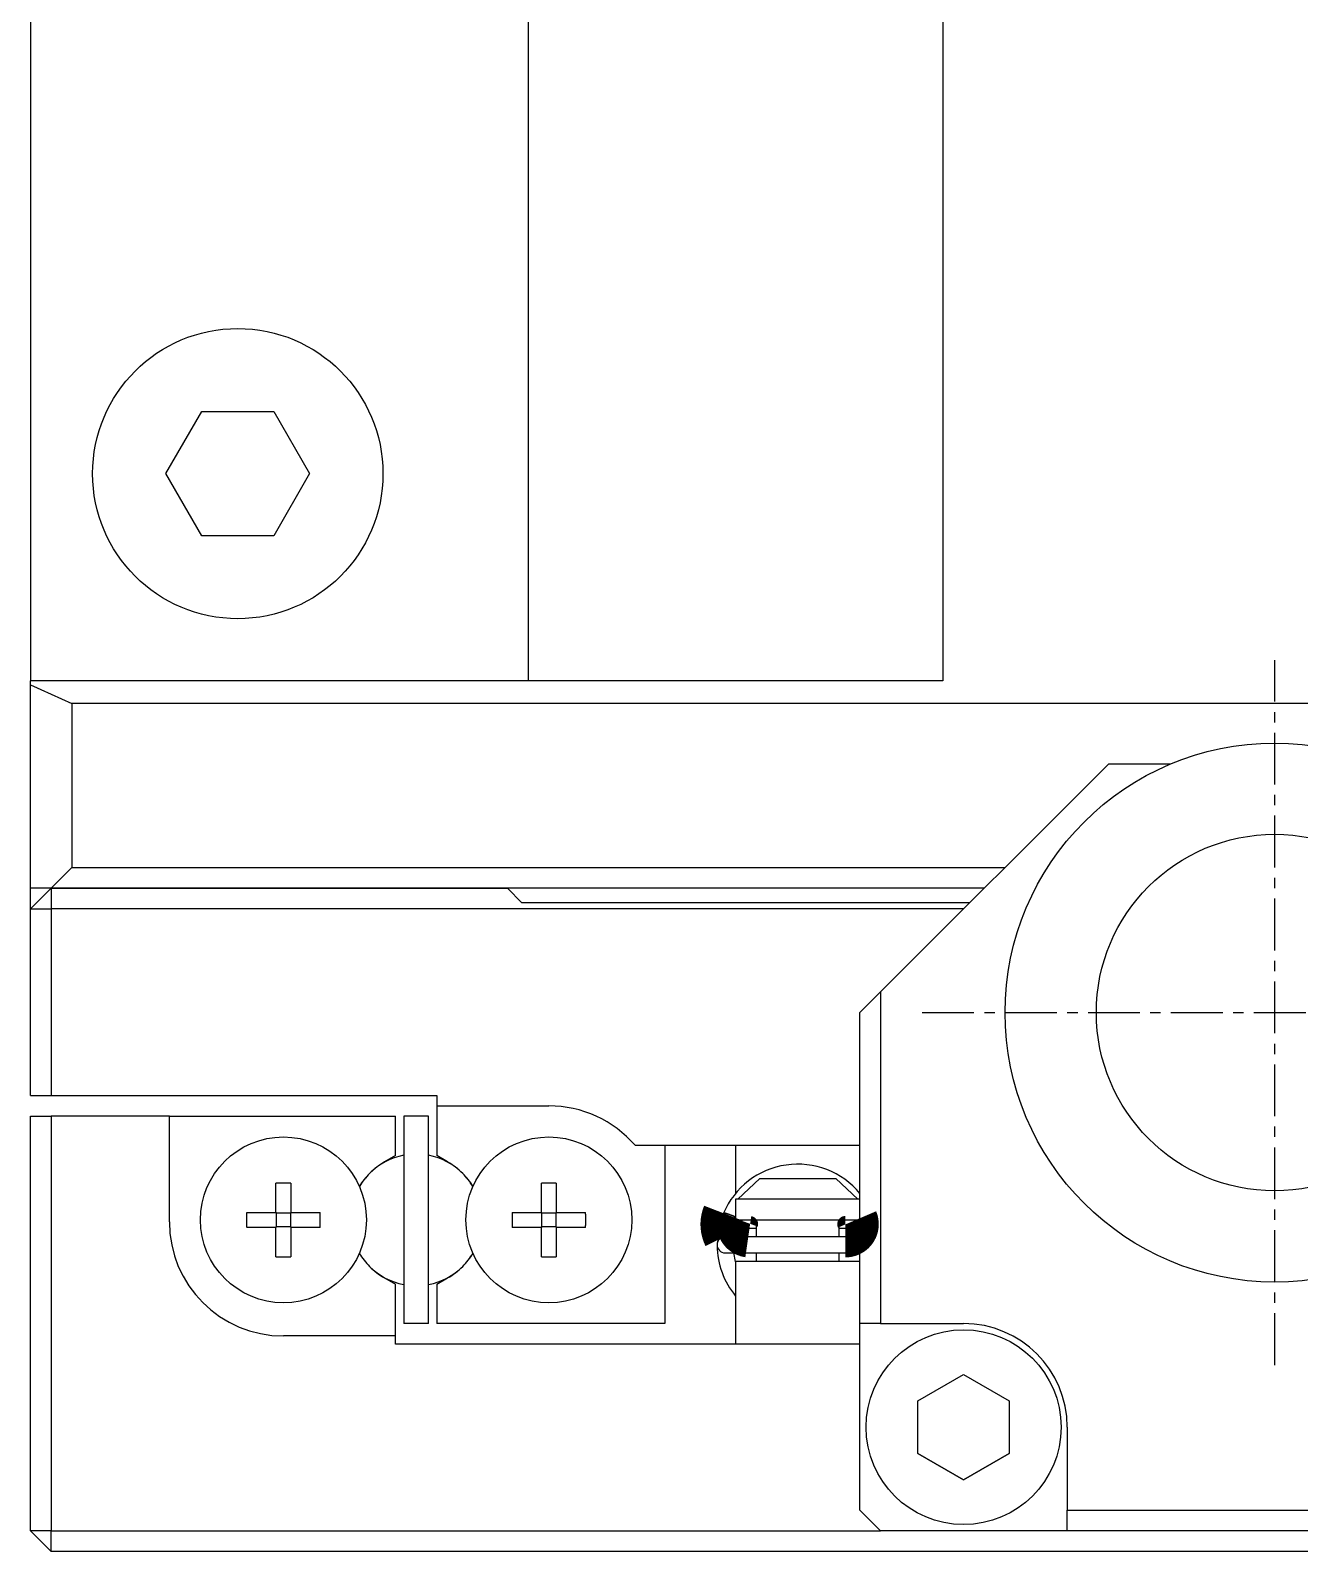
# Model space of a CAD drawing. Extents: x 68 to 383, y 36 to 377.
# Drawn here: x 102.39 to 132.99, y 234.54 to 271.23 of the extents above; entities that cross this region are included whole.
import ezdxf

# ---------------------------------------------------------------- set-up
doc = ezdxf.new("R2010")
doc.units = 0
doc.linetypes.add('CENTER', pattern=[2, 1.25, -0.25, 0.25, -0.25])
doc.layers.get('0').update_dxf_attribs({"linetype": 'CONTINUOUS'})

msp = doc.modelspace()

# ---------------------------------------------------------------- linework, layer by layer
at = {"color": 7, "linetype": 'CONTINUOUS'}
for p, q in [((102.39, 290.037), (102.39, 255.537)), ((124.39, 285.524), (124.39, 255.537)), ((105.658, 260.537), (106.524, 262.037)), ((106.524, 262.037), (108.256, 262.037)), ((108.256, 262.037), (109.122, 260.537)), ((106.524, 259.037), (105.658, 260.537)), ((109.122, 260.537), (108.256, 259.037)), ((108.256, 259.037), (106.524, 259.037)), ((105.39, 255.537), (102.39, 255.537)), ((102.39, 255.446), (102.39, 255.537)), ((102.39, 250.537), (102.39, 255.446)), ((102.39, 255.446), (103.39, 254.99)), ((105.74, 255.537), (105.39, 255.537)), ((109.04, 255.537), (105.74, 255.537)), ((109.39, 255.537), (109.04, 255.537)), ((124.39, 255.537), (109.39, 255.537)), ((161.39, 254.99), (103.39, 254.99)), ((103.39, 254.99), (103.39, 251.037)), ((128.39, 253.537), (122.89, 248.037)), ((128.39, 253.537), (129.89, 253.537)), ((102.89, 250.537), (103.39, 251.037)), ((103.39, 251.037), (125.89, 251.037)), ((102.39, 250.037), (102.39, 250.537)), ((102.89, 250.537), (102.39, 250.537)), ((102.89, 250.537), (102.39, 250.037)), ((113.89, 250.537), (102.89, 250.537)), ((102.89, 250.537), (113.89, 250.537)), ((102.89, 250.537), (102.89, 250.037)), ((125.39, 250.537), (113.89, 250.537)), ((114.24, 250.187), (113.89, 250.537)), ((102.39, 245.537), (102.39, 250.037)), ((102.39, 250.037), (102.89, 250.037)), ((124.89, 250.037), (102.89, 250.037)), ((102.89, 250.037), (102.89, 245.537)), ((125.04, 250.187), (114.24, 250.187)), ((122.39, 247.537), (122.89, 248.037)), ((122.89, 248.037), (122.89, 240.037)), ((122.39, 240.037), (122.39, 247.537)), ((102.39, 245.537), (102.89, 245.537)), ((102.89, 245.537), (112.19, 245.537)), ((112.19, 245.537), (112.19, 245.287)), ((112.19, 245.287), (112.19, 244.088)), ((112.19, 245.287), (114.89, 245.287)), ((102.39, 235.037), (102.39, 245.037)), ((102.39, 245.037), (102.89, 245.037)), ((102.89, 245.037), (102.89, 235.037)), ((105.74, 245.037), (102.89, 245.037)), ((105.74, 242.487), (105.74, 245.037)), ((105.74, 245.037), (111.19, 245.037)), ((111.19, 244.088), (111.19, 245.037)), ((111.99, 245.037), (111.39, 245.037)), ((111.39, 245.037), (111.39, 240.037)), ((111.99, 240.037), (111.99, 245.037)), ((111.19, 244.088), (110.93, 243.937)), ((112.45, 243.937), (112.19, 244.088)), ((116.969, 244.337), (119.815, 244.337)), ((117.69, 244.337), (117.69, 240.037)), ((119.39, 244.337), (119.39, 243.173)), ((119.815, 244.337), (121.965, 244.337)), ((121.965, 244.337), (122.39, 244.337)), ((108.31, 242.717), (108.31, 243.423)), ((108.67, 243.423), (108.67, 242.717)), ((114.71, 242.717), (114.71, 243.423)), ((115.07, 243.423), (115.07, 242.717)), ((119.444, 243.037), (119.974, 243.537)), ((119.974, 243.537), (121.807, 243.537)), ((121.807, 243.537), (122.336, 243.037)), ((119.39, 243.037), (119.39, 242.537)), ((119.444, 243.037), (119.39, 243.037)), ((122.336, 243.037), (119.444, 243.037)), ((122.39, 243.037), (122.336, 243.037)), ((107.604, 242.717), (108.31, 242.717)), ((108.32, 242.706), (108.31, 242.717)), ((108.32, 242.706), (108.66, 242.706)), ((108.32, 242.367), (108.32, 242.706)), ((108.66, 242.706), (108.67, 242.717)), ((108.66, 242.706), (108.66, 242.367)), ((108.67, 242.717), (109.376, 242.717)), ((114.004, 242.717), (114.71, 242.717)), ((114.72, 242.706), (114.71, 242.717)), ((114.72, 242.367), (114.72, 242.706)), ((114.72, 242.706), (115.06, 242.706)), ((115.06, 242.706), (115.07, 242.717)), ((115.06, 242.706), (115.06, 242.367)), ((115.07, 242.717), (115.776, 242.717)), ((119.081, 242.648), (118.946, 241.964)), ((119.114, 242.727), (119.102, 242.7)), ((119.105, 242.706), (119.328, 242.639)), ((119.328, 242.639), (119.39, 242.608)), ((119.39, 242.537), (122.39, 242.537)), ((119.89, 242.537), (119.89, 242.132)), ((121.89, 242.132), (121.89, 242.537)), ((122.325, 242.537), (122.39, 242.348)), ((108.31, 242.357), (107.604, 242.357)), ((108.32, 242.367), (108.31, 242.357)), ((108.31, 241.65), (108.31, 242.357)), ((108.66, 242.367), (108.32, 242.367)), ((108.66, 242.367), (108.67, 242.357)), ((109.376, 242.357), (108.67, 242.357)), ((108.67, 242.357), (108.67, 241.65)), ((114.71, 242.357), (114.004, 242.357)), ((114.72, 242.367), (114.71, 242.357)), ((114.71, 241.65), (114.71, 242.357)), ((115.06, 242.367), (114.72, 242.367)), ((115.06, 242.367), (115.07, 242.357)), ((115.776, 242.357), (115.07, 242.357)), ((115.07, 242.357), (115.07, 241.65)), ((119.45, 242.337), (119.89, 242.337)), ((119.45, 242.337), (119.89, 242.337)), ((121.89, 242.337), (122.328, 242.337)), ((121.89, 242.337), (122.328, 242.337)), ((122.39, 242.132), (119.14, 242.132)), ((119.14, 241.742), (122.39, 241.742)), ((119.387, 241.537), (119.346, 241.742)), ((119.39, 241.526), (119.387, 241.537)), ((122.39, 241.537), (119.39, 241.537)), ((119.39, 241.537), (119.39, 239.537)), ((119.89, 241.742), (119.89, 241.537)), ((121.89, 241.537), (121.89, 241.742)), ((110.93, 241.136), (111.19, 240.986)), ((112.19, 240.986), (112.45, 241.136)), ((111.19, 239.737), (111.19, 240.986)), ((112.19, 240.986), (112.19, 240.037)), ((111.99, 240.037), (111.39, 240.037)), ((117.69, 240.037), (112.19, 240.037)), ((122.39, 235.537), (122.39, 240.037)), ((122.89, 240.037), (122.39, 240.037)), ((122.89, 240.037), (124.89, 240.037)), ((111.19, 239.737), (108.49, 239.737)), ((111.19, 239.537), (111.19, 239.737)), ((122.39, 239.537), (111.19, 239.537)), ((123.79, 238.172), (124.89, 238.807)), ((124.89, 238.807), (125.99, 238.172)), ((123.79, 236.902), (123.79, 238.172)), ((125.99, 238.172), (125.99, 236.902)), ((127.39, 237.537), (127.39, 235.537)), ((123.79, 236.902), (124.89, 236.267)), ((124.89, 236.267), (123.79, 236.902)), ((124.89, 236.267), (125.99, 236.902)), ((125.99, 236.902), (124.89, 236.267)), ((122.39, 235.537), (122.89, 235.037)), ((127.39, 235.537), (137.39, 235.537)), ((127.39, 235.037), (127.39, 235.537)), ((102.89, 235.037), (102.39, 235.037)), ((102.89, 234.537), (102.39, 235.037)), ((102.89, 235.037), (122.89, 235.037)), ((102.89, 234.537), (102.89, 235.037)), ((127.39, 235.037), (122.89, 235.037)), ((137.39, 235.037), (127.39, 235.037)), ((161.89, 234.537), (102.89, 234.537))]:
    msp.add_line(p, q, dxfattribs=at)
at = {"color": 3, "linetype": 'CONTINUOUS'}
msp.add_line((114.39, 290.081), (114.39, 255.537), dxfattribs=at)
at = {"color": 1, "linetype": 'CENTER'}
for p, q in [((132.39, 239.037), (132.39, 256.037)), ((123.89, 247.537), (140.89, 247.537))]:
    msp.add_line(p, q, dxfattribs=at)
at = {"color": 7, "linetype": 'CONTINUOUS', "const_width": 1}
for points in [[(119.1, 242.698), (119.088, 242.667), (119.077, 242.635), (119.068, 242.602), (119.06, 242.569), (119.054, 242.535), (119.049, 242.501), (119.046, 242.467), (119.045, 242.433), (119.046, 242.398), (119.049, 242.364), (119.053, 242.33), (119.058, 242.296), (119.066, 242.263), (119.075, 242.23), (119.086, 242.198), (119.098, 242.166), (119.112, 242.134), (119.114, 242.13)], [(119.699, 242.132), (119.685, 242.134), (119.67, 242.137), (119.655, 242.141), (119.641, 242.146), (119.627, 242.151), (119.613, 242.157), (119.6, 242.163), (119.586, 242.17), (119.574, 242.178), (119.561, 242.187), (119.549, 242.196), (119.538, 242.205), (119.527, 242.216), (119.516, 242.226), (119.506, 242.237), (119.497, 242.249), (119.488, 242.261), (119.48, 242.274), (119.472, 242.287), (119.465, 242.3), (119.459, 242.314), (119.454, 242.328), (119.449, 242.342), (119.445, 242.357), (119.441, 242.371), (119.439, 242.386), (119.437, 242.401), (119.436, 242.416), (119.435, 242.431), (119.436, 242.446), (119.437, 242.461), (119.439, 242.476), (119.442, 242.491), (119.445, 242.506), (119.45, 242.52), (119.455, 242.534), (119.459, 242.545)], [(122.32, 242.548), (122.326, 242.534), (122.33, 242.519), (122.335, 242.505), (122.338, 242.49), (122.34, 242.475), (122.342, 242.46), (122.343, 242.445), (122.344, 242.43), (122.343, 242.415), (122.342, 242.4), (122.34, 242.385), (122.337, 242.37), (122.334, 242.356), (122.329, 242.341), (122.324, 242.327), (122.319, 242.313), (122.312, 242.3), (122.305, 242.286), (122.297, 242.273), (122.289, 242.261), (122.28, 242.249), (122.27, 242.237), (122.26, 242.226), (122.25, 242.215), (122.238, 242.205), (122.227, 242.196), (122.215, 242.187), (122.202, 242.179), (122.189, 242.171), (122.176, 242.164), (122.162, 242.158), (122.148, 242.152), (122.134, 242.147), (122.12, 242.143), (122.105, 242.139), (122.09, 242.136), (122.075, 242.134), (122.06, 242.133), (122.045, 242.132), (122.039, 242.132)]]:
    msp.add_lwpolyline(points, dxfattribs=at)
at = {"color": 7, "linetype": 'CONTINUOUS'}
for points in [[(108.67, 243.423, 0), (108.667, 243.423, 0), (108.665, 243.423, 0), (108.662, 243.423, 0), (108.659, 243.423, 0), (108.656, 243.424, 0), (108.653, 243.424, 0), (108.65, 243.424, 0), (108.648, 243.424, 0), (108.645, 243.424, 0), (108.642, 243.424, 0), (108.639, 243.424, 0), (108.636, 243.424, 0), (108.634, 243.424, 0), (108.631, 243.424, 0), (108.628, 243.424, 0), (108.625, 243.424, 0), (108.622, 243.424, 0), (108.62, 243.424, 0), (108.617, 243.424, 0), (108.614, 243.424, 0), (108.611, 243.424, 0), (108.608, 243.424, 0), (108.605, 243.425, 0), (108.603, 243.425, 0), (108.6, 243.425, 0), (108.597, 243.425, 0), (108.594, 243.425, 0), (108.591, 243.425, 0), (108.589, 243.425, 0), (108.586, 243.425, 0), (108.583, 243.425, 0), (108.58, 243.425, 0), (108.577, 243.425, 0), (108.575, 243.425, 0), (108.572, 243.425, 0), (108.569, 243.425, 0), (108.566, 243.425, 0), (108.563, 243.425, 0), (108.56, 243.425, 0), (108.558, 243.425, 0), (108.555, 243.425, 0), (108.552, 243.425, 0), (108.549, 243.425, 0), (108.546, 243.425, 0), (108.544, 243.425, 0), (108.541, 243.425, 0), (108.538, 243.425, 0), (108.535, 243.425, 0), (108.532, 243.425, 0), (108.53, 243.425, 0), (108.527, 243.425, 0), (108.524, 243.425, 0), (108.521, 243.425, 0), (108.518, 243.425, 0), (108.515, 243.425, 0), (108.513, 243.425, 0), (108.51, 243.425, 0), (108.507, 243.425, 0), (108.504, 243.425, 0), (108.501, 243.425, 0), (108.499, 243.425, 0), (108.496, 243.425, 0), (108.493, 243.425, 0), (108.49, 243.425, 0), (108.487, 243.425, 0), (108.484, 243.425, 0), (108.482, 243.425, 0), (108.479, 243.425, 0), (108.476, 243.425, 0), (108.473, 243.425, 0), (108.47, 243.425, 0), (108.468, 243.425, 0), (108.465, 243.425, 0), (108.462, 243.425, 0), (108.459, 243.425, 0), (108.456, 243.425, 0), (108.454, 243.425, 0), (108.451, 243.425, 0), (108.448, 243.425, 0), (108.445, 243.425, 0), (108.442, 243.425, 0), (108.439, 243.425, 0), (108.437, 243.425, 0), (108.434, 243.425, 0), (108.431, 243.425, 0), (108.428, 243.425, 0), (108.425, 243.425, 0), (108.423, 243.425, 0), (108.42, 243.425, 0), (108.417, 243.425, 0), (108.414, 243.425, 0), (108.411, 243.425, 0), (108.409, 243.425, 0), (108.406, 243.425, 0), (108.403, 243.425, 0), (108.4, 243.425, 0), (108.397, 243.425, 0), (108.394, 243.425, 0), (108.392, 243.425, 0), (108.389, 243.425, 0), (108.386, 243.425, 0), (108.383, 243.425, 0), (108.38, 243.425, 0), (108.378, 243.425, 0), (108.375, 243.425, 0), (108.372, 243.424, 0), (108.369, 243.424, 0), (108.366, 243.424, 0), (108.364, 243.424, 0), (108.361, 243.424, 0), (108.358, 243.424, 0), (108.355, 243.424, 0), (108.352, 243.424, 0), (108.349, 243.424, 0), (108.347, 243.424, 0), (108.344, 243.424, 0), (108.341, 243.424, 0), (108.338, 243.424, 0), (108.335, 243.424, 0), (108.333, 243.424, 0), (108.33, 243.424, 0), (108.327, 243.424, 0), (108.324, 243.424, 0), (108.321, 243.423, 0), (108.319, 243.423, 0), (108.316, 243.423, 0), (108.313, 243.423, 0), (108.31, 243.423, 0)], [(115.07, 243.423, 0), (115.067, 243.423, 0), (115.065, 243.423, 0), (115.062, 243.423, 0), (115.059, 243.423, 0), (115.056, 243.424, 0), (115.053, 243.424, 0), (115.05, 243.424, 0), (115.048, 243.424, 0), (115.045, 243.424, 0), (115.042, 243.424, 0), (115.039, 243.424, 0), (115.036, 243.424, 0), (115.034, 243.424, 0), (115.031, 243.424, 0), (115.028, 243.424, 0), (115.025, 243.424, 0), (115.022, 243.424, 0), (115.02, 243.424, 0), (115.017, 243.424, 0), (115.014, 243.424, 0), (115.011, 243.424, 0), (115.008, 243.424, 0), (115.005, 243.425, 0), (115.003, 243.425, 0), (115, 243.425, 0), (114.997, 243.425, 0), (114.994, 243.425, 0), (114.991, 243.425, 0), (114.989, 243.425, 0), (114.986, 243.425, 0), (114.983, 243.425, 0), (114.98, 243.425, 0), (114.977, 243.425, 0), (114.975, 243.425, 0), (114.972, 243.425, 0), (114.969, 243.425, 0), (114.966, 243.425, 0), (114.963, 243.425, 0), (114.96, 243.425, 0), (114.958, 243.425, 0), (114.955, 243.425, 0), (114.952, 243.425, 0), (114.949, 243.425, 0), (114.946, 243.425, 0), (114.944, 243.425, 0), (114.941, 243.425, 0), (114.938, 243.425, 0), (114.935, 243.425, 0), (114.932, 243.425, 0), (114.93, 243.425, 0), (114.927, 243.425, 0), (114.924, 243.425, 0), (114.921, 243.425, 0), (114.918, 243.425, 0), (114.915, 243.425, 0), (114.913, 243.425, 0), (114.91, 243.425, 0), (114.907, 243.425, 0), (114.904, 243.425, 0), (114.901, 243.425, 0), (114.899, 243.425, 0), (114.896, 243.425, 0), (114.893, 243.425, 0), (114.89, 243.425, 0), (114.887, 243.425, 0), (114.884, 243.425, 0), (114.882, 243.425, 0), (114.879, 243.425, 0), (114.876, 243.425, 0), (114.873, 243.425, 0), (114.87, 243.425, 0), (114.868, 243.425, 0), (114.865, 243.425, 0), (114.862, 243.425, 0), (114.859, 243.425, 0), (114.856, 243.425, 0), (114.854, 243.425, 0), (114.851, 243.425, 0), (114.848, 243.425, 0), (114.845, 243.425, 0), (114.842, 243.425, 0), (114.839, 243.425, 0), (114.837, 243.425, 0), (114.834, 243.425, 0), (114.831, 243.425, 0), (114.828, 243.425, 0), (114.825, 243.425, 0), (114.823, 243.425, 0), (114.82, 243.425, 0), (114.817, 243.425, 0), (114.814, 243.425, 0), (114.811, 243.425, 0), (114.809, 243.425, 0), (114.806, 243.425, 0), (114.803, 243.425, 0), (114.8, 243.425, 0), (114.797, 243.425, 0), (114.794, 243.425, 0), (114.792, 243.425, 0), (114.789, 243.425, 0), (114.786, 243.425, 0), (114.783, 243.425, 0), (114.78, 243.425, 0), (114.778, 243.425, 0), (114.775, 243.425, 0), (114.772, 243.424, 0), (114.769, 243.424, 0), (114.766, 243.424, 0), (114.764, 243.424, 0), (114.761, 243.424, 0), (114.758, 243.424, 0), (114.755, 243.424, 0), (114.752, 243.424, 0), (114.749, 243.424, 0), (114.747, 243.424, 0), (114.744, 243.424, 0), (114.741, 243.424, 0), (114.738, 243.424, 0), (114.735, 243.424, 0), (114.733, 243.424, 0), (114.73, 243.424, 0), (114.727, 243.424, 0), (114.724, 243.424, 0), (114.721, 243.423, 0), (114.719, 243.423, 0), (114.716, 243.423, 0), (114.713, 243.423, 0), (114.71, 243.423, 0)], [(107.604, 242.717, 0), (107.604, 242.714, 0), (107.604, 242.711, 0), (107.604, 242.708, 0), (107.603, 242.706, 0), (107.603, 242.703, 0), (107.603, 242.7, 0), (107.603, 242.697, 0), (107.603, 242.694, 0), (107.603, 242.692, 0), (107.603, 242.689, 0), (107.603, 242.686, 0), (107.603, 242.683, 0), (107.603, 242.68, 0), (107.603, 242.677, 0), (107.603, 242.675, 0), (107.603, 242.672, 0), (107.603, 242.669, 0), (107.603, 242.666, 0), (107.603, 242.663, 0), (107.603, 242.661, 0), (107.603, 242.658, 0), (107.602, 242.655, 0), (107.602, 242.652, 0), (107.602, 242.649, 0), (107.602, 242.647, 0), (107.602, 242.644, 0), (107.602, 242.641, 0), (107.602, 242.638, 0), (107.602, 242.635, 0), (107.602, 242.633, 0), (107.602, 242.63, 0), (107.602, 242.627, 0), (107.602, 242.624, 0), (107.602, 242.621, 0), (107.602, 242.618, 0), (107.602, 242.616, 0), (107.602, 242.613, 0), (107.602, 242.61, 0), (107.602, 242.607, 0), (107.602, 242.604, 0), (107.602, 242.602, 0), (107.602, 242.599, 0), (107.602, 242.596, 0), (107.602, 242.593, 0), (107.602, 242.59, 0), (107.602, 242.587, 0), (107.602, 242.585, 0), (107.602, 242.582, 0), (107.602, 242.579, 0), (107.602, 242.576, 0), (107.602, 242.573, 0), (107.602, 242.571, 0), (107.602, 242.568, 0), (107.602, 242.565, 0), (107.602, 242.562, 0), (107.602, 242.559, 0), (107.602, 242.557, 0), (107.602, 242.554, 0), (107.602, 242.551, 0), (107.602, 242.548, 0), (107.602, 242.545, 0), (107.602, 242.542, 0), (107.602, 242.54, 0), (107.602, 242.537, 0), (107.602, 242.534, 0), (107.602, 242.531, 0), (107.602, 242.528, 0), (107.602, 242.526, 0), (107.602, 242.523, 0), (107.602, 242.52, 0), (107.602, 242.517, 0), (107.602, 242.514, 0), (107.602, 242.512, 0), (107.602, 242.509, 0), (107.602, 242.506, 0), (107.602, 242.503, 0), (107.602, 242.5, 0), (107.602, 242.497, 0), (107.602, 242.495, 0), (107.602, 242.492, 0), (107.602, 242.489, 0), (107.602, 242.486, 0), (107.602, 242.483, 0), (107.602, 242.481, 0), (107.602, 242.478, 0), (107.602, 242.475, 0), (107.602, 242.472, 0), (107.602, 242.469, 0), (107.602, 242.466, 0), (107.602, 242.464, 0), (107.602, 242.461, 0), (107.602, 242.458, 0), (107.602, 242.455, 0), (107.602, 242.452, 0), (107.602, 242.45, 0), (107.602, 242.447, 0), (107.602, 242.444, 0), (107.602, 242.441, 0), (107.602, 242.438, 0), (107.602, 242.436, 0), (107.602, 242.433, 0), (107.602, 242.43, 0), (107.602, 242.427, 0), (107.602, 242.424, 0), (107.602, 242.421, 0), (107.602, 242.419, 0), (107.603, 242.416, 0), (107.603, 242.413, 0), (107.603, 242.41, 0), (107.603, 242.407, 0), (107.603, 242.405, 0), (107.603, 242.402, 0), (107.603, 242.399, 0), (107.603, 242.396, 0), (107.603, 242.393, 0), (107.603, 242.391, 0), (107.603, 242.388, 0), (107.603, 242.385, 0), (107.603, 242.382, 0), (107.603, 242.379, 0), (107.603, 242.377, 0), (107.603, 242.374, 0), (107.603, 242.371, 0), (107.603, 242.368, 0), (107.604, 242.365, 0), (107.604, 242.362, 0), (107.604, 242.36, 0), (107.604, 242.357, 0)], [(109.376, 242.357, 0), (109.377, 242.36, 0), (109.377, 242.362, 0), (109.377, 242.365, 0), (109.377, 242.368, 0), (109.377, 242.371, 0), (109.377, 242.374, 0), (109.377, 242.377, 0), (109.377, 242.379, 0), (109.377, 242.382, 0), (109.377, 242.385, 0), (109.377, 242.388, 0), (109.377, 242.391, 0), (109.377, 242.393, 0), (109.377, 242.396, 0), (109.377, 242.399, 0), (109.377, 242.402, 0), (109.378, 242.405, 0), (109.378, 242.407, 0), (109.378, 242.41, 0), (109.378, 242.413, 0), (109.378, 242.416, 0), (109.378, 242.419, 0), (109.378, 242.421, 0), (109.378, 242.424, 0), (109.378, 242.427, 0), (109.378, 242.43, 0), (109.378, 242.433, 0), (109.378, 242.436, 0), (109.378, 242.438, 0), (109.378, 242.441, 0), (109.378, 242.444, 0), (109.378, 242.447, 0), (109.378, 242.45, 0), (109.378, 242.452, 0), (109.378, 242.455, 0), (109.378, 242.458, 0), (109.378, 242.461, 0), (109.378, 242.464, 0), (109.378, 242.466, 0), (109.378, 242.469, 0), (109.378, 242.472, 0), (109.378, 242.475, 0), (109.378, 242.478, 0), (109.379, 242.481, 0), (109.379, 242.483, 0), (109.379, 242.486, 0), (109.379, 242.489, 0), (109.379, 242.492, 0), (109.379, 242.495, 0), (109.379, 242.497, 0), (109.379, 242.5, 0), (109.379, 242.503, 0), (109.379, 242.506, 0), (109.379, 242.509, 0), (109.379, 242.512, 0), (109.379, 242.514, 0), (109.379, 242.517, 0), (109.379, 242.52, 0), (109.379, 242.523, 0), (109.379, 242.526, 0), (109.379, 242.528, 0), (109.379, 242.531, 0), (109.379, 242.534, 0), (109.379, 242.537, 0), (109.379, 242.54, 0), (109.379, 242.542, 0), (109.379, 242.545, 0), (109.379, 242.548, 0), (109.379, 242.551, 0), (109.379, 242.554, 0), (109.379, 242.557, 0), (109.379, 242.559, 0), (109.379, 242.562, 0), (109.379, 242.565, 0), (109.379, 242.568, 0), (109.379, 242.571, 0), (109.379, 242.573, 0), (109.379, 242.576, 0), (109.379, 242.579, 0), (109.379, 242.582, 0), (109.379, 242.585, 0), (109.379, 242.587, 0), (109.379, 242.59, 0), (109.379, 242.593, 0), (109.378, 242.596, 0), (109.378, 242.599, 0), (109.378, 242.602, 0), (109.378, 242.604, 0), (109.378, 242.607, 0), (109.378, 242.61, 0), (109.378, 242.613, 0), (109.378, 242.616, 0), (109.378, 242.618, 0), (109.378, 242.621, 0), (109.378, 242.624, 0), (109.378, 242.627, 0), (109.378, 242.63, 0), (109.378, 242.633, 0), (109.378, 242.635, 0), (109.378, 242.638, 0), (109.378, 242.641, 0), (109.378, 242.644, 0), (109.378, 242.647, 0), (109.378, 242.649, 0), (109.378, 242.652, 0), (109.378, 242.655, 0), (109.378, 242.658, 0), (109.378, 242.661, 0), (109.378, 242.663, 0), (109.378, 242.666, 0), (109.378, 242.669, 0), (109.377, 242.672, 0), (109.377, 242.675, 0), (109.377, 242.677, 0), (109.377, 242.68, 0), (109.377, 242.683, 0), (109.377, 242.686, 0), (109.377, 242.689, 0), (109.377, 242.692, 0), (109.377, 242.694, 0), (109.377, 242.697, 0), (109.377, 242.7, 0), (109.377, 242.703, 0), (109.377, 242.706, 0), (109.377, 242.708, 0), (109.377, 242.711, 0), (109.377, 242.714, 0), (109.376, 242.717, 0)], [(114.004, 242.717, 0), (114.004, 242.714, 0), (114.004, 242.711, 0), (114.004, 242.708, 0), (114.003, 242.706, 0), (114.003, 242.703, 0), (114.003, 242.7, 0), (114.003, 242.697, 0), (114.003, 242.694, 0), (114.003, 242.692, 0), (114.003, 242.689, 0), (114.003, 242.686, 0), (114.003, 242.683, 0), (114.003, 242.68, 0), (114.003, 242.677, 0), (114.003, 242.675, 0), (114.003, 242.672, 0), (114.003, 242.669, 0), (114.003, 242.666, 0), (114.003, 242.663, 0), (114.003, 242.661, 0), (114.003, 242.658, 0), (114.002, 242.655, 0), (114.002, 242.652, 0), (114.002, 242.649, 0), (114.002, 242.647, 0), (114.002, 242.644, 0), (114.002, 242.641, 0), (114.002, 242.638, 0), (114.002, 242.635, 0), (114.002, 242.633, 0), (114.002, 242.63, 0), (114.002, 242.627, 0), (114.002, 242.624, 0), (114.002, 242.621, 0), (114.002, 242.618, 0), (114.002, 242.616, 0), (114.002, 242.613, 0), (114.002, 242.61, 0), (114.002, 242.607, 0), (114.002, 242.604, 0), (114.002, 242.602, 0), (114.002, 242.599, 0), (114.002, 242.596, 0), (114.002, 242.593, 0), (114.002, 242.59, 0), (114.002, 242.587, 0), (114.002, 242.585, 0), (114.002, 242.582, 0), (114.002, 242.579, 0), (114.002, 242.576, 0), (114.002, 242.573, 0), (114.002, 242.571, 0), (114.002, 242.568, 0), (114.002, 242.565, 0), (114.002, 242.562, 0), (114.002, 242.559, 0), (114.002, 242.557, 0), (114.002, 242.554, 0), (114.002, 242.551, 0), (114.002, 242.548, 0), (114.002, 242.545, 0), (114.002, 242.542, 0), (114.002, 242.54, 0), (114.002, 242.537, 0), (114.002, 242.534, 0), (114.002, 242.531, 0), (114.002, 242.528, 0), (114.002, 242.526, 0), (114.002, 242.523, 0), (114.002, 242.52, 0), (114.002, 242.517, 0), (114.002, 242.514, 0), (114.002, 242.512, 0), (114.002, 242.509, 0), (114.002, 242.506, 0), (114.002, 242.503, 0), (114.002, 242.5, 0), (114.002, 242.497, 0), (114.002, 242.495, 0), (114.002, 242.492, 0), (114.002, 242.489, 0), (114.002, 242.486, 0), (114.002, 242.483, 0), (114.002, 242.481, 0), (114.002, 242.478, 0), (114.002, 242.475, 0), (114.002, 242.472, 0), (114.002, 242.469, 0), (114.002, 242.466, 0), (114.002, 242.464, 0), (114.002, 242.461, 0), (114.002, 242.458, 0), (114.002, 242.455, 0), (114.002, 242.452, 0), (114.002, 242.45, 0), (114.002, 242.447, 0), (114.002, 242.444, 0), (114.002, 242.441, 0), (114.002, 242.438, 0), (114.002, 242.436, 0), (114.002, 242.433, 0), (114.002, 242.43, 0), (114.002, 242.427, 0), (114.002, 242.424, 0), (114.002, 242.421, 0), (114.002, 242.419, 0), (114.003, 242.416, 0), (114.003, 242.413, 0), (114.003, 242.41, 0), (114.003, 242.407, 0), (114.003, 242.405, 0), (114.003, 242.402, 0), (114.003, 242.399, 0), (114.003, 242.396, 0), (114.003, 242.393, 0), (114.003, 242.391, 0), (114.003, 242.388, 0), (114.003, 242.385, 0), (114.003, 242.382, 0), (114.003, 242.379, 0), (114.003, 242.377, 0), (114.003, 242.374, 0), (114.003, 242.371, 0), (114.003, 242.368, 0), (114.004, 242.365, 0), (114.004, 242.362, 0), (114.004, 242.36, 0), (114.004, 242.357, 0)], [(115.776, 242.357, 0), (115.777, 242.36, 0), (115.777, 242.362, 0), (115.777, 242.365, 0), (115.777, 242.368, 0), (115.777, 242.371, 0), (115.777, 242.374, 0), (115.777, 242.377, 0), (115.777, 242.379, 0), (115.777, 242.382, 0), (115.777, 242.385, 0), (115.777, 242.388, 0), (115.777, 242.391, 0), (115.777, 242.393, 0), (115.777, 242.396, 0), (115.777, 242.399, 0), (115.777, 242.402, 0), (115.778, 242.405, 0), (115.778, 242.407, 0), (115.778, 242.41, 0), (115.778, 242.413, 0), (115.778, 242.416, 0), (115.778, 242.419, 0), (115.778, 242.421, 0), (115.778, 242.424, 0), (115.778, 242.427, 0), (115.778, 242.43, 0), (115.778, 242.433, 0), (115.778, 242.436, 0), (115.778, 242.438, 0), (115.778, 242.441, 0), (115.778, 242.444, 0), (115.778, 242.447, 0), (115.778, 242.45, 0), (115.778, 242.452, 0), (115.778, 242.455, 0), (115.778, 242.458, 0), (115.778, 242.461, 0), (115.778, 242.464, 0), (115.778, 242.466, 0), (115.778, 242.469, 0), (115.778, 242.472, 0), (115.778, 242.475, 0), (115.778, 242.478, 0), (115.779, 242.481, 0), (115.779, 242.483, 0), (115.779, 242.486, 0), (115.779, 242.489, 0), (115.779, 242.492, 0), (115.779, 242.495, 0), (115.779, 242.497, 0), (115.779, 242.5, 0), (115.779, 242.503, 0), (115.779, 242.506, 0), (115.779, 242.509, 0), (115.779, 242.512, 0), (115.779, 242.514, 0), (115.779, 242.517, 0), (115.779, 242.52, 0), (115.779, 242.523, 0), (115.779, 242.526, 0), (115.779, 242.528, 0), (115.779, 242.531, 0), (115.779, 242.534, 0), (115.779, 242.537, 0), (115.779, 242.54, 0), (115.779, 242.542, 0), (115.779, 242.545, 0), (115.779, 242.548, 0), (115.779, 242.551, 0), (115.779, 242.554, 0), (115.779, 242.557, 0), (115.779, 242.559, 0), (115.779, 242.562, 0), (115.779, 242.565, 0), (115.779, 242.568, 0), (115.779, 242.571, 0), (115.779, 242.573, 0), (115.779, 242.576, 0), (115.779, 242.579, 0), (115.779, 242.582, 0), (115.779, 242.585, 0), (115.779, 242.587, 0), (115.779, 242.59, 0), (115.779, 242.593, 0), (115.778, 242.596, 0), (115.778, 242.599, 0), (115.778, 242.602, 0), (115.778, 242.604, 0), (115.778, 242.607, 0), (115.778, 242.61, 0), (115.778, 242.613, 0), (115.778, 242.616, 0), (115.778, 242.618, 0), (115.778, 242.621, 0), (115.778, 242.624, 0), (115.778, 242.627, 0), (115.778, 242.63, 0), (115.778, 242.633, 0), (115.778, 242.635, 0), (115.778, 242.638, 0), (115.778, 242.641, 0), (115.778, 242.644, 0), (115.778, 242.647, 0), (115.778, 242.649, 0), (115.778, 242.652, 0), (115.778, 242.655, 0), (115.778, 242.658, 0), (115.778, 242.661, 0), (115.778, 242.663, 0), (115.778, 242.666, 0), (115.778, 242.669, 0), (115.777, 242.672, 0), (115.777, 242.675, 0), (115.777, 242.677, 0), (115.777, 242.68, 0), (115.777, 242.683, 0), (115.777, 242.686, 0), (115.777, 242.689, 0), (115.777, 242.692, 0), (115.777, 242.694, 0), (115.777, 242.697, 0), (115.777, 242.7, 0), (115.777, 242.703, 0), (115.777, 242.706, 0), (115.777, 242.708, 0), (115.777, 242.711, 0), (115.777, 242.714, 0), (115.776, 242.717, 0)], [(119.106, 242.701, 0), (119.106, 242.701, 0), (119.106, 242.701, 0), (119.106, 242.701, 0), (119.106, 242.701, 0), (119.105, 242.701, 0), (119.105, 242.701, 0), (119.105, 242.701, 0), (119.105, 242.701, 0), (119.105, 242.701, 0), (119.105, 242.701, 0), (119.105, 242.701, 0), (119.105, 242.701, 0), (119.105, 242.701, 0), (119.105, 242.701, 0), (119.105, 242.701, 0), (119.105, 242.701, 0), (119.105, 242.701, 0), (119.105, 242.701, 0), (119.105, 242.701, 0), (119.105, 242.701, 0), (119.104, 242.701, 0), (119.104, 242.701, 0), (119.104, 242.701, 0), (119.104, 242.701, 0), (119.104, 242.7, 0), (119.104, 242.7, 0), (119.104, 242.7, 0), (119.104, 242.7, 0), (119.104, 242.7, 0), (119.104, 242.7, 0), (119.104, 242.7, 0), (119.104, 242.7, 0), (119.104, 242.7, 0), (119.104, 242.7, 0), (119.104, 242.7, 0), (119.104, 242.7, 0), (119.104, 242.7, 0), (119.104, 242.7, 0), (119.104, 242.7, 0), (119.103, 242.7, 0), (119.103, 242.7, 0), (119.103, 242.7, 0), (119.103, 242.7, 0), (119.103, 242.7, 0), (119.103, 242.7, 0), (119.103, 242.7, 0), (119.103, 242.7, 0), (119.103, 242.7, 0), (119.103, 242.7, 0), (119.103, 242.7, 0), (119.103, 242.7, 0), (119.103, 242.7, 0), (119.103, 242.7, 0), (119.103, 242.7, 0), (119.103, 242.7, 0), (119.103, 242.7, 0), (119.103, 242.7, 0), (119.103, 242.7, 0), (119.103, 242.7, 0), (119.102, 242.7, 0), (119.102, 242.7, 0), (119.102, 242.7, 0), (119.102, 242.7, 0), (119.102, 242.7, 0), (119.102, 242.7, 0), (119.102, 242.7, 0), (119.102, 242.7, 0), (119.102, 242.7, 0), (119.102, 242.7, 0), (119.102, 242.7, 0), (119.102, 242.7, 0), (119.102, 242.7, 0), (119.102, 242.7, 0), (119.102, 242.7, 0), (119.102, 242.7, 0), (119.102, 242.699, 0), (119.102, 242.699, 0), (119.102, 242.699, 0), (119.102, 242.699, 0), (119.102, 242.699, 0), (119.102, 242.699, 0), (119.102, 242.699, 0), (119.102, 242.699, 0), (119.102, 242.699, 0), (119.102, 242.699, 0), (119.101, 242.699, 0), (119.101, 242.699, 0), (119.101, 242.699, 0), (119.101, 242.699, 0), (119.101, 242.699, 0), (119.101, 242.699, 0), (119.101, 242.699, 0), (119.101, 242.699, 0), (119.101, 242.699, 0), (119.101, 242.699, 0), (119.101, 242.699, 0), (119.101, 242.699, 0), (119.101, 242.699, 0), (119.101, 242.699, 0), (119.101, 242.699, 0), (119.101, 242.699, 0), (119.101, 242.699, 0), (119.101, 242.699, 0), (119.101, 242.699, 0), (119.101, 242.699, 0), (119.101, 242.699, 0), (119.101, 242.699, 0), (119.101, 242.699, 0), (119.101, 242.699, 0), (119.101, 242.699, 0), (119.101, 242.699, 0), (119.101, 242.699, 0), (119.101, 242.698, 0), (119.101, 242.698, 0), (119.101, 242.698, 0), (119.101, 242.698, 0), (119.101, 242.698, 0), (119.101, 242.698, 0), (119.101, 242.698, 0), (119.1, 242.698, 0), (119.1, 242.698, 0), (119.1, 242.698, 0), (119.1, 242.698, 0), (119.1, 242.698, 0), (119.1, 242.698, 0), (119.1, 242.698, 0), (119.1, 242.698, 0), (119.1, 242.698, 0)], [(119.1, 242.698, 0), (119.1, 242.698, 0), (119.1, 242.698, 0), (119.1, 242.698, 0), (119.1, 242.698, 0), (119.1, 242.698, 0), (119.1, 242.698, 0), (119.1, 242.698, 0), (119.1, 242.698, 0), (119.1, 242.698, 0), (119.1, 242.698, 0), (119.1, 242.698, 0), (119.1, 242.698, 0), (119.1, 242.698, 0), (119.1, 242.698, 0), (119.1, 242.698, 0), (119.1, 242.698, 0), (119.1, 242.698, 0), (119.1, 242.698, 0), (119.1, 242.698, 0), (119.1, 242.698, 0), (119.1, 242.698, 0), (119.1, 242.698, 0), (119.1, 242.698, 0), (119.1, 242.698, 0), (119.1, 242.698, 0), (119.1, 242.698, 0), (119.1, 242.698, 0), (119.1, 242.698, 0), (119.1, 242.698, 0), (119.1, 242.698, 0), (119.1, 242.698, 0), (119.1, 242.698, 0), (119.1, 242.698, 0), (119.1, 242.698, 0), (119.1, 242.698, 0), (119.1, 242.698, 0), (119.1, 242.698, 0), (119.1, 242.698, 0), (119.1, 242.698, 0), (119.1, 242.698, 0), (119.1, 242.698, 0), (119.1, 242.698, 0), (119.1, 242.698, 0), (119.1, 242.698, 0), (119.1, 242.698, 0), (119.1, 242.698, 0), (119.1, 242.698, 0), (119.1, 242.698, 0), (119.1, 242.698, 0), (119.1, 242.698, 0), (119.1, 242.698, 0), (119.1, 242.698, 0), (119.1, 242.698, 0), (119.1, 242.698, 0), (119.1, 242.698, 0), (119.1, 242.698, 0), (119.1, 242.698, 0), (119.1, 242.698, 0), (119.1, 242.698, 0), (119.1, 242.698, 0), (119.1, 242.698, 0), (119.1, 242.698, 0), (119.1, 242.698, 0), (119.1, 242.698, 0), (119.1, 242.698, 0), (119.1, 242.698, 0), (119.1, 242.698, 0), (119.1, 242.698, 0), (119.1, 242.698, 0), (119.1, 242.698, 0), (119.1, 242.698, 0), (119.1, 242.698, 0), (119.1, 242.698, 0), (119.1, 242.698, 0), (119.1, 242.698, 0), (119.1, 242.698, 0), (119.1, 242.698, 0), (119.1, 242.698, 0), (119.1, 242.698, 0), (119.1, 242.698, 0), (119.1, 242.698, 0), (119.1, 242.698, 0), (119.1, 242.698, 0), (119.1, 242.698, 0), (119.1, 242.698, 0), (119.1, 242.698, 0), (119.1, 242.698, 0), (119.1, 242.698, 0), (119.1, 242.698, 0), (119.1, 242.698, 0), (119.1, 242.698, 0), (119.1, 242.698, 0), (119.1, 242.698, 0), (119.1, 242.698, 0), (119.1, 242.698, 0), (119.1, 242.698, 0), (119.1, 242.698, 0), (119.1, 242.698, 0), (119.1, 242.698, 0), (119.1, 242.698, 0), (119.1, 242.698, 0), (119.1, 242.698, 0), (119.1, 242.698, 0), (119.1, 242.698, 0), (119.1, 242.698, 0), (119.1, 242.698, 0), (119.1, 242.698, 0), (119.1, 242.698, 0), (119.1, 242.698, 0), (119.1, 242.698, 0), (119.1, 242.698, 0), (119.1, 242.698, 0), (119.1, 242.698, 0), (119.1, 242.698, 0), (119.1, 242.698, 0), (119.1, 242.698, 0), (119.1, 242.698, 0), (119.1, 242.698, 0), (119.1, 242.698, 0), (119.1, 242.698, 0), (119.1, 242.698, 0), (119.1, 242.698, 0), (119.1, 242.698, 0), (119.1, 242.698, 0), (119.1, 242.698, 0), (119.1, 242.698, 0), (119.1, 242.698, 0), (119.1, 242.698, 0)], [(119.324, 242.63, 0), (119.322, 242.631, 0), (119.32, 242.632, 0), (119.318, 242.633, 0), (119.316, 242.634, 0), (119.314, 242.635, 0), (119.311, 242.636, 0), (119.309, 242.637, 0), (119.307, 242.638, 0), (119.305, 242.639, 0), (119.303, 242.64, 0), (119.301, 242.641, 0), (119.298, 242.642, 0), (119.296, 242.643, 0), (119.294, 242.644, 0), (119.292, 242.645, 0), (119.29, 242.646, 0), (119.287, 242.647, 0), (119.285, 242.647, 0), (119.283, 242.648, 0), (119.281, 242.649, 0), (119.279, 242.65, 0), (119.276, 242.651, 0), (119.274, 242.652, 0), (119.272, 242.653, 0), (119.27, 242.654, 0), (119.268, 242.655, 0), (119.265, 242.656, 0), (119.263, 242.656, 0), (119.261, 242.657, 0), (119.259, 242.658, 0), (119.257, 242.659, 0), (119.255, 242.66, 0), (119.252, 242.661, 0), (119.25, 242.662, 0), (119.248, 242.662, 0), (119.246, 242.663, 0), (119.244, 242.664, 0), (119.242, 242.665, 0), (119.239, 242.666, 0), (119.237, 242.667, 0), (119.235, 242.667, 0), (119.233, 242.668, 0), (119.231, 242.669, 0), (119.229, 242.67, 0), (119.227, 242.671, 0), (119.225, 242.671, 0), (119.223, 242.672, 0), (119.221, 242.673, 0), (119.218, 242.674, 0), (119.216, 242.674, 0), (119.214, 242.675, 0), (119.212, 242.676, 0), (119.21, 242.676, 0), (119.208, 242.677, 0), (119.206, 242.678, 0), (119.204, 242.679, 0), (119.202, 242.679, 0), (119.2, 242.68, 0), (119.198, 242.681, 0), (119.196, 242.681, 0), (119.194, 242.682, 0), (119.192, 242.682, 0), (119.191, 242.683, 0), (119.189, 242.684, 0), (119.187, 242.684, 0), (119.185, 242.685, 0), (119.183, 242.685, 0), (119.181, 242.686, 0), (119.179, 242.687, 0), (119.178, 242.687, 0), (119.176, 242.688, 0), (119.174, 242.688, 0), (119.172, 242.689, 0), (119.17, 242.689, 0), (119.169, 242.69, 0), (119.167, 242.69, 0), (119.165, 242.691, 0), (119.164, 242.691, 0), (119.162, 242.692, 0), (119.16, 242.692, 0), (119.159, 242.693, 0), (119.157, 242.693, 0), (119.155, 242.694, 0), (119.154, 242.694, 0), (119.152, 242.694, 0), (119.151, 242.695, 0), (119.149, 242.695, 0), (119.148, 242.695, 0), (119.146, 242.696, 0), (119.145, 242.696, 0), (119.143, 242.697, 0), (119.142, 242.697, 0), (119.141, 242.697, 0), (119.139, 242.697, 0), (119.138, 242.698, 0), (119.136, 242.698, 0), (119.135, 242.698, 0), (119.134, 242.699, 0), (119.133, 242.699, 0), (119.131, 242.699, 0), (119.13, 242.699, 0), (119.129, 242.699, 0), (119.128, 242.7, 0), (119.127, 242.7, 0), (119.125, 242.7, 0), (119.124, 242.7, 0), (119.123, 242.7, 0), (119.122, 242.701, 0), (119.121, 242.701, 0), (119.12, 242.701, 0), (119.119, 242.701, 0), (119.118, 242.701, 0), (119.117, 242.701, 0), (119.116, 242.701, 0), (119.115, 242.701, 0), (119.114, 242.701, 0), (119.114, 242.701, 0), (119.113, 242.701, 0), (119.112, 242.701, 0), (119.111, 242.701, 0), (119.11, 242.701, 0), (119.11, 242.701, 0), (119.109, 242.701, 0), (119.108, 242.701, 0), (119.108, 242.701, 0), (119.107, 242.701, 0), (119.106, 242.701, 0), (119.106, 242.701, 0)], [(119.39, 242.598, 0), (119.39, 242.598, 0), (119.389, 242.598, 0), (119.389, 242.599, 0), (119.388, 242.599, 0), (119.388, 242.599, 0), (119.387, 242.599, 0), (119.387, 242.6, 0), (119.386, 242.6, 0), (119.386, 242.6, 0), (119.386, 242.6, 0), (119.385, 242.601, 0), (119.385, 242.601, 0), (119.384, 242.601, 0), (119.384, 242.601, 0), (119.383, 242.602, 0), (119.383, 242.602, 0), (119.382, 242.602, 0), (119.382, 242.602, 0), (119.381, 242.603, 0), (119.381, 242.603, 0), (119.38, 242.603, 0), (119.38, 242.603, 0), (119.379, 242.604, 0), (119.379, 242.604, 0), (119.378, 242.604, 0), (119.378, 242.604, 0), (119.377, 242.605, 0), (119.377, 242.605, 0), (119.376, 242.605, 0), (119.376, 242.605, 0), (119.375, 242.606, 0), (119.375, 242.606, 0), (119.374, 242.606, 0), (119.374, 242.606, 0), (119.374, 242.607, 0), (119.373, 242.607, 0), (119.373, 242.607, 0), (119.372, 242.607, 0), (119.372, 242.608, 0), (119.371, 242.608, 0), (119.371, 242.608, 0), (119.37, 242.608, 0), (119.37, 242.609, 0), (119.369, 242.609, 0), (119.369, 242.609, 0), (119.368, 242.609, 0), (119.368, 242.61, 0), (119.367, 242.61, 0), (119.367, 242.61, 0), (119.366, 242.61, 0), (119.366, 242.611, 0), (119.365, 242.611, 0), (119.364, 242.611, 0), (119.364, 242.611, 0), (119.363, 242.612, 0), (119.363, 242.612, 0), (119.362, 242.612, 0), (119.362, 242.612, 0), (119.361, 242.613, 0), (119.361, 242.613, 0), (119.36, 242.613, 0), (119.36, 242.613, 0), (119.359, 242.614, 0), (119.359, 242.614, 0), (119.358, 242.614, 0), (119.358, 242.614, 0), (119.357, 242.615, 0), (119.357, 242.615, 0), (119.356, 242.615, 0), (119.356, 242.615, 0), (119.355, 242.616, 0), (119.355, 242.616, 0), (119.354, 242.616, 0), (119.354, 242.616, 0), (119.353, 242.617, 0), (119.353, 242.617, 0), (119.352, 242.617, 0), (119.352, 242.618, 0), (119.351, 242.618, 0), (119.35, 242.618, 0), (119.35, 242.618, 0), (119.349, 242.619, 0), (119.349, 242.619, 0), (119.348, 242.619, 0), (119.348, 242.619, 0), (119.347, 242.62, 0), (119.347, 242.62, 0), (119.346, 242.62, 0), (119.346, 242.62, 0), (119.345, 242.621, 0), (119.345, 242.621, 0), (119.344, 242.621, 0), (119.343, 242.621, 0), (119.343, 242.622, 0), (119.342, 242.622, 0), (119.342, 242.622, 0), (119.341, 242.622, 0), (119.341, 242.623, 0), (119.34, 242.623, 0), (119.34, 242.623, 0), (119.339, 242.623, 0), (119.339, 242.624, 0), (119.338, 242.624, 0), (119.337, 242.624, 0), (119.337, 242.624, 0), (119.336, 242.625, 0), (119.336, 242.625, 0), (119.335, 242.625, 0), (119.335, 242.625, 0), (119.334, 242.626, 0), (119.334, 242.626, 0), (119.333, 242.626, 0), (119.333, 242.627, 0), (119.332, 242.627, 0), (119.331, 242.627, 0), (119.331, 242.627, 0), (119.33, 242.628, 0), (119.33, 242.628, 0), (119.329, 242.628, 0), (119.329, 242.628, 0), (119.328, 242.629, 0), (119.328, 242.629, 0), (119.327, 242.629, 0), (119.326, 242.629, 0), (119.326, 242.63, 0), (119.325, 242.63, 0), (119.325, 242.63, 0), (119.324, 242.63, 0)], [(108.31, 241.65, 0), (108.313, 241.65, 0), (108.316, 241.65, 0), (108.319, 241.65, 0), (108.321, 241.65, 0), (108.324, 241.65, 0), (108.327, 241.65, 0), (108.33, 241.65, 0), (108.333, 241.65, 0), (108.335, 241.65, 0), (108.338, 241.65, 0), (108.341, 241.65, 0), (108.344, 241.65, 0), (108.347, 241.65, 0), (108.349, 241.65, 0), (108.352, 241.65, 0), (108.355, 241.649, 0), (108.358, 241.649, 0), (108.361, 241.649, 0), (108.364, 241.649, 0), (108.366, 241.649, 0), (108.369, 241.649, 0), (108.372, 241.649, 0), (108.375, 241.649, 0), (108.378, 241.649, 0), (108.38, 241.649, 0), (108.383, 241.649, 0), (108.386, 241.649, 0), (108.389, 241.649, 0), (108.392, 241.649, 0), (108.394, 241.649, 0), (108.397, 241.649, 0), (108.4, 241.649, 0), (108.403, 241.649, 0), (108.406, 241.649, 0), (108.409, 241.649, 0), (108.411, 241.649, 0), (108.414, 241.649, 0), (108.417, 241.649, 0), (108.42, 241.649, 0), (108.423, 241.649, 0), (108.425, 241.649, 0), (108.428, 241.648, 0), (108.431, 241.648, 0), (108.434, 241.648, 0), (108.437, 241.648, 0), (108.439, 241.648, 0), (108.442, 241.648, 0), (108.445, 241.648, 0), (108.448, 241.648, 0), (108.451, 241.648, 0), (108.454, 241.648, 0), (108.456, 241.648, 0), (108.459, 241.648, 0), (108.462, 241.648, 0), (108.465, 241.648, 0), (108.468, 241.648, 0), (108.47, 241.648, 0), (108.473, 241.648, 0), (108.476, 241.648, 0), (108.479, 241.648, 0), (108.482, 241.648, 0), (108.484, 241.648, 0), (108.487, 241.648, 0), (108.49, 241.648, 0), (108.493, 241.648, 0), (108.496, 241.648, 0), (108.499, 241.648, 0), (108.501, 241.648, 0), (108.504, 241.648, 0), (108.507, 241.648, 0), (108.51, 241.648, 0), (108.513, 241.648, 0), (108.515, 241.648, 0), (108.518, 241.648, 0), (108.521, 241.648, 0), (108.524, 241.648, 0), (108.527, 241.648, 0), (108.53, 241.648, 0), (108.532, 241.648, 0), (108.535, 241.648, 0), (108.538, 241.648, 0), (108.541, 241.648, 0), (108.544, 241.648, 0), (108.546, 241.648, 0), (108.549, 241.648, 0), (108.552, 241.648, 0), (108.555, 241.649, 0), (108.558, 241.649, 0), (108.56, 241.649, 0), (108.563, 241.649, 0), (108.566, 241.649, 0), (108.569, 241.649, 0), (108.572, 241.649, 0), (108.575, 241.649, 0), (108.577, 241.649, 0), (108.58, 241.649, 0), (108.583, 241.649, 0), (108.586, 241.649, 0), (108.589, 241.649, 0), (108.591, 241.649, 0), (108.594, 241.649, 0), (108.597, 241.649, 0), (108.6, 241.649, 0), (108.603, 241.649, 0), (108.605, 241.649, 0), (108.608, 241.649, 0), (108.611, 241.649, 0), (108.614, 241.649, 0), (108.617, 241.649, 0), (108.62, 241.649, 0), (108.622, 241.649, 0), (108.625, 241.649, 0), (108.628, 241.65, 0), (108.631, 241.65, 0), (108.634, 241.65, 0), (108.636, 241.65, 0), (108.639, 241.65, 0), (108.642, 241.65, 0), (108.645, 241.65, 0), (108.648, 241.65, 0), (108.65, 241.65, 0), (108.653, 241.65, 0), (108.656, 241.65, 0), (108.659, 241.65, 0), (108.662, 241.65, 0), (108.665, 241.65, 0), (108.667, 241.65, 0), (108.67, 241.65, 0)], [(114.71, 241.65, 0), (114.713, 241.65, 0), (114.716, 241.65, 0), (114.719, 241.65, 0), (114.721, 241.65, 0), (114.724, 241.65, 0), (114.727, 241.65, 0), (114.73, 241.65, 0), (114.733, 241.65, 0), (114.735, 241.65, 0), (114.738, 241.65, 0), (114.741, 241.65, 0), (114.744, 241.65, 0), (114.747, 241.65, 0), (114.749, 241.65, 0), (114.752, 241.65, 0), (114.755, 241.649, 0), (114.758, 241.649, 0), (114.761, 241.649, 0), (114.764, 241.649, 0), (114.766, 241.649, 0), (114.769, 241.649, 0), (114.772, 241.649, 0), (114.775, 241.649, 0), (114.778, 241.649, 0), (114.78, 241.649, 0), (114.783, 241.649, 0), (114.786, 241.649, 0), (114.789, 241.649, 0), (114.792, 241.649, 0), (114.794, 241.649, 0), (114.797, 241.649, 0), (114.8, 241.649, 0), (114.803, 241.649, 0), (114.806, 241.649, 0), (114.809, 241.649, 0), (114.811, 241.649, 0), (114.814, 241.649, 0), (114.817, 241.649, 0), (114.82, 241.649, 0), (114.823, 241.649, 0), (114.825, 241.649, 0), (114.828, 241.648, 0), (114.831, 241.648, 0), (114.834, 241.648, 0), (114.837, 241.648, 0), (114.839, 241.648, 0), (114.842, 241.648, 0), (114.845, 241.648, 0), (114.848, 241.648, 0), (114.851, 241.648, 0), (114.854, 241.648, 0), (114.856, 241.648, 0), (114.859, 241.648, 0), (114.862, 241.648, 0), (114.865, 241.648, 0), (114.868, 241.648, 0), (114.87, 241.648, 0), (114.873, 241.648, 0), (114.876, 241.648, 0), (114.879, 241.648, 0), (114.882, 241.648, 0), (114.884, 241.648, 0), (114.887, 241.648, 0), (114.89, 241.648, 0), (114.893, 241.648, 0), (114.896, 241.648, 0), (114.899, 241.648, 0), (114.901, 241.648, 0), (114.904, 241.648, 0), (114.907, 241.648, 0), (114.91, 241.648, 0), (114.913, 241.648, 0), (114.915, 241.648, 0), (114.918, 241.648, 0), (114.921, 241.648, 0), (114.924, 241.648, 0), (114.927, 241.648, 0), (114.93, 241.648, 0), (114.932, 241.648, 0), (114.935, 241.648, 0), (114.938, 241.648, 0), (114.941, 241.648, 0), (114.944, 241.648, 0), (114.946, 241.648, 0), (114.949, 241.648, 0), (114.952, 241.648, 0), (114.955, 241.649, 0), (114.958, 241.649, 0), (114.96, 241.649, 0), (114.963, 241.649, 0), (114.966, 241.649, 0), (114.969, 241.649, 0), (114.972, 241.649, 0), (114.975, 241.649, 0), (114.977, 241.649, 0), (114.98, 241.649, 0), (114.983, 241.649, 0), (114.986, 241.649, 0), (114.989, 241.649, 0), (114.991, 241.649, 0), (114.994, 241.649, 0), (114.997, 241.649, 0), (115, 241.649, 0), (115.003, 241.649, 0), (115.005, 241.649, 0), (115.008, 241.649, 0), (115.011, 241.649, 0), (115.014, 241.649, 0), (115.017, 241.649, 0), (115.02, 241.649, 0), (115.022, 241.649, 0), (115.025, 241.649, 0), (115.028, 241.65, 0), (115.031, 241.65, 0), (115.034, 241.65, 0), (115.036, 241.65, 0), (115.039, 241.65, 0), (115.042, 241.65, 0), (115.045, 241.65, 0), (115.048, 241.65, 0), (115.05, 241.65, 0), (115.053, 241.65, 0), (115.056, 241.65, 0), (115.059, 241.65, 0), (115.062, 241.65, 0), (115.065, 241.65, 0), (115.067, 241.65, 0), (115.07, 241.65, 0)]]:
    msp.add_polyline3d(points, dxfattribs=at)
for centre, radius in [((107.39, 260.537), 3.5), ((132.39, 247.537), 6.5), ((132.39, 247.537), 4.3), ((108.49, 242.537), 2), ((114.89, 242.537), 2), ((124.89, 237.537), 2.35)]:
    msp.add_circle(centre, radius, dxfattribs=at)
for centre, radius, start, end in [((114.89, 242.537), 2.75, 40.8852, 90), ((111.69, 242.537), 1.587, 100.893, 135.0002), ((111.69, 242.537), 1.587, 45.0002, 79.1069), ((111.805, 242.422), 1.75, 135, 148.1185), ((111.69, 242.537), 1.587, 135.0002, 149.5667), ((111.805, 242.422), 1.75, 120, 135), ((111.575, 242.422), 1.75, 45, 60), ((111.69, 242.537), 1.587, 30.4332, 45.0002), ((111.575, 242.422), 1.75, 31.8815, 45), ((120.89, 241.937), 1.944, 39.4856, 156.9742), ((108.49, 242.487), 2.75, 180, 270), ((119.14, 241.937), 0.195, 90, 270), ((120.895, 241.939), 1.949, 180.7419, 219.426), ((111.805, 242.652), 1.75, 211.8815, 225), ((111.69, 242.537), 1.587, 210.4333, 224.9998), ((111.69, 242.537), 1.587, 314.9998, 329.5668), ((111.575, 242.652), 1.75, 315, 328.1185), ((111.69, 242.537), 1.587, 224.9998, 259.107), ((111.805, 242.652), 1.75, 225, 240), ((111.69, 242.537), 1.587, 280.8931, 314.9998), ((111.575, 242.652), 1.75, 300, 315), ((124.89, 237.537), 2.5, 0, 90)]:
    msp.add_arc(centre, radius, start, end, dxfattribs=at)

doc.saveas('drawing.dxf')
